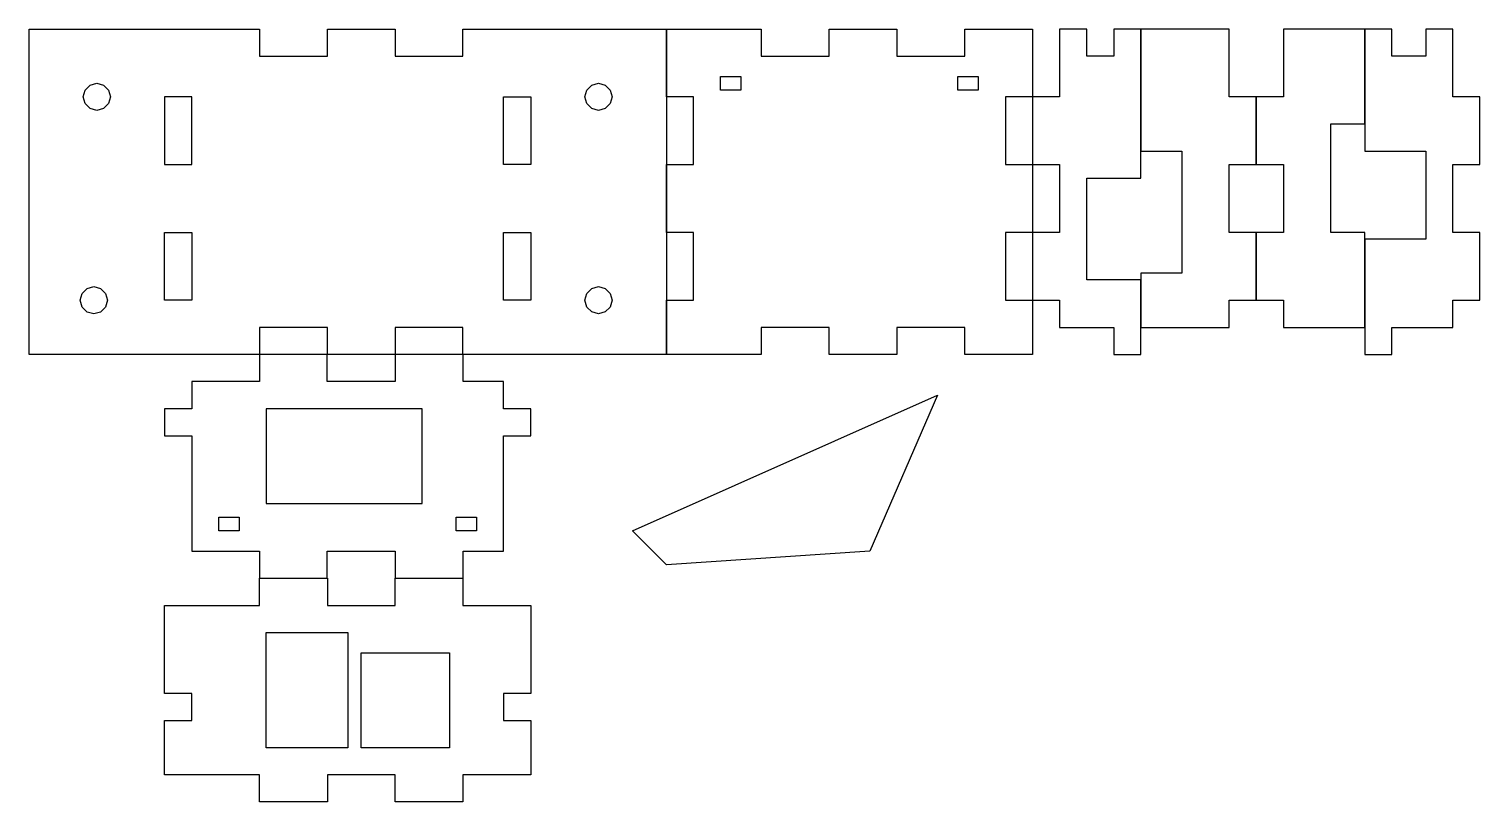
# Model space of a CAD drawing. Extents: x 26 to 240, y 90 to 204.
import ezdxf

# ---------------------------------------------------------------- set-up
doc = ezdxf.new("R2010")
doc.units = 0
doc.layers.add('Layer 1', color=7, linetype='CONTINUOUS')

msp = doc.modelspace()

# ---------------------------------------------------------------- linework, layer by layer
at = {"layer": 'Layer 1', "color": 4}
for p, q in [((26.004762, 204.00001), (59.997422, 203.99793)), ((26.004762, 155.999665), (26.004762, 204.00001)), ((26.004762, 204.00001), (26.004762, 204.00001)), ((59.997422, 203.99793), (59.997422, 199.999654)), ((70.001189, 199.999654), (70.001189, 203.99793)), ((70.001189, 203.99793), (80.00496, 203.99793)), ((80.00496, 203.99793), (80.00496, 199.999654)), ((90.000001, 199.999654), (90.00873, 203.99793)), ((90.00873, 203.99793), (120.004019, 203.99793)), ((120.004019, 203.99793), (120.004019, 155.999665)), ((120.004019, 203.99793), (133.991124, 203.99793)), ((120.004019, 199.999654), (120.004019, 203.99793)), ((120.004019, 203.99793), (120.004019, 203.99793)), ((133.991124, 203.99793), (133.991124, 199.999654)), ((144, 199.999654), (143.995913, 203.99793)), ((143.995913, 203.99793), (154.000702, 203.99793)), ((154.000702, 203.99793), (154.000702, 199.999654)), ((163.996582, 199.999654), (163.996582, 204.00001)), ((163.996582, 204.00001), (174.001371, 203.99793)), ((174.001371, 203.99793), (174.001371, 194.00205)), ((178.002847, 204.00034), (178.002847, 193.99909)), ((181.998056, 204.00034), (178.002847, 204.00034)), ((178.002847, 204.00034), (178.002847, 204.00034)), ((181.998056, 199.996312), (181.998056, 204.00034)), ((189.997292, 204.00034), (186.002083, 204.00034)), ((186.002083, 204.00034), (186.002083, 199.996312)), ((189.997292, 181.995826), (189.997292, 204.00034)), ((189.997292, 204.00034), (190.000001, 186.000009)), ((203.005972, 204.00034), (189.997292, 204.00034)), ((189.997292, 204.00034), (189.997292, 204.00034)), ((203.005972, 193.99909), (203.005972, 204.00034)), ((210.996389, 204.00034), (210.996389, 193.99909)), ((222.999653, 204.00034), (210.996389, 204.00034)), ((210.996389, 204.00034), (210.996389, 204.00034)), ((223.000784, 190.000009), (222.999653, 204.00034)), ((222.999653, 204.00034), (222.999653, 185.999854)), ((227.003681, 204.00034), (222.999653, 204.00034)), ((222.999653, 204.00034), (222.999653, 204.00034)), ((227.003681, 199.996312), (227.003681, 204.00034)), ((235.990694, 204.00034), (232.004306, 204.00034)), ((232.004306, 204.00034), (232.004306, 199.996312)), ((235.990694, 193.99909), (235.990694, 204.00034)), ((59.997422, 199.999654), (70.001189, 199.999654)), ((80.00496, 199.999654), (90.000001, 199.999654)), ((120.004019, 194.00205), (120.004019, 199.999654)), ((133.991124, 199.999654), (144, 199.999654)), ((154.000702, 199.999654), (163.996582, 199.999654)), ((186.002083, 199.996312), (181.998056, 199.996312)), ((232.004306, 199.996312), (227.003681, 199.996312)), ((128.000001, 197.00001), (131, 197.00001)), ((128.000001, 195.000008), (128.000001, 197.00001)), ((128.000001, 197.00001), (128.000001, 197.00001)), ((131, 197.00001), (131, 195.000008)), ((163.000001, 197.00001), (166.000001, 197.00001)), ((163.000001, 195.000008), (163.000001, 197.00001)), ((163.000001, 197.00001), (163.000001, 197.00001)), ((166.000001, 197.00001), (166.000001, 195.000008)), ((34.000739, 194.002052), (34.261217, 195.005827)), ((34.261217, 195.005827), (34.999774, 195.733599)), ((34.999774, 195.733599), (35.999083, 196.009677)), ((35.999083, 196.009677), (36.998392, 195.733599)), ((36.998392, 195.733599), (37.736948, 195.005827)), ((37.736948, 195.005827), (37.997426, 194.002052)), ((107.99903, 194.002052), (108.259508, 195.005827)), ((108.259508, 195.005827), (108.998064, 195.733599)), ((108.998064, 195.733599), (109.997373, 196.009677)), ((109.997373, 196.009677), (110.996682, 195.733599)), ((110.996682, 195.733599), (111.735239, 195.005827)), ((111.735239, 195.005827), (111.995717, 194.002052)), ((131, 195.000008), (128.000001, 195.000008)), ((166.000001, 195.000008), (163.000001, 195.000008)), ((34.261217, 192.998277), (34.000739, 194.002052)), ((34.999774, 192.270505), (34.261217, 192.998277)), ((37.736948, 192.998277), (36.998392, 192.270505)), ((37.997426, 194.002052), (37.736948, 192.998277)), ((37.997426, 194.002052), (37.997426, 194.002052)), ((49.997219, 194.00205), (46.000001, 194.00205)), ((46.000001, 194.00205), (46.001539, 183.997261)), ((49.997219, 183.997261), (49.997219, 194.00205)), ((96.003214, 194.00205), (99.999902, 194.00205)), ((96.003214, 183.997261), (96.003214, 194.00205)), ((96.003214, 194.00205), (96.003214, 194.00205)), ((99.999902, 194.00205), (99.999902, 184.00001)), ((108.259508, 192.998277), (107.99903, 194.002052)), ((108.998064, 192.270505), (108.259508, 192.998277)), ((111.735239, 192.998277), (110.996682, 192.270505)), ((111.995717, 194.002052), (111.735239, 192.998277)), ((111.995717, 194.002052), (111.995717, 194.002052)), ((124.001389, 194.00001), (120.004019, 194.00205)), ((124.001389, 183.997261), (124.001389, 194.00001)), ((174.001371, 194.00205), (170.001238, 194.00205)), ((170.001238, 194.00205), (170.001238, 183.997261)), ((178.002847, 193.99909), (173.998819, 193.99909)), ((173.998819, 193.99909), (173.998819, 183.99784)), ((207.001181, 193.99909), (203.005972, 193.99909)), ((207.001181, 183.99784), (207.001181, 193.99909)), ((210.996389, 193.99909), (207.001181, 193.99909)), ((207.001181, 193.99909), (207.001181, 183.99784)), ((239.994722, 193.99909), (235.990694, 193.99909)), ((239.994722, 183.99784), (239.994722, 193.99909)), ((35.999083, 191.994427), (34.999774, 192.270505)), ((36.998392, 192.270505), (35.999083, 191.994427)), ((109.997373, 191.994427), (108.998064, 192.270505)), ((110.996682, 192.270505), (109.997373, 191.994427)), ((217.999028, 173.99659), (217.999999, 190.000009)), ((217.999999, 190.000009), (223.000784, 190.000009)), ((190.000001, 186.000009), (196, 186.000009)), ((196, 186.000009), (196.003333, 167.999368)), ((222.999653, 185.999854), (231.986667, 185.999854)), ((231.986667, 185.999854), (232.004306, 172.999993)), ((46.001539, 183.997261), (49.997219, 183.997261)), ((46.001539, 183.997261), (46.001539, 183.997261)), ((99.999902, 184.00001), (96.003214, 183.997261)), ((120, 173.995049), (120.004019, 183.997261)), ((120.004019, 183.997261), (124.001389, 183.997261)), ((170.001238, 183.997261), (174.001371, 183.997261)), ((173.998819, 183.99784), (178.002847, 183.99784)), ((174.001371, 183.997261), (173.999999, 173.995049)), ((178.002847, 183.99784), (178.002847, 173.99659)), ((181.998056, 167.00277), (182.006875, 181.995826)), ((182.006875, 181.995826), (189.997292, 181.995826)), ((203.005972, 173.99659), (203.005972, 183.99784)), ((203.005972, 183.99784), (207.001181, 183.99784)), ((207.001181, 183.99784), (210.996389, 183.99784)), ((210.996389, 183.99784), (210.996389, 173.99659)), ((235.990694, 173.99659), (235.990694, 183.99784)), ((235.990694, 183.99784), (239.994722, 183.99784)), ((46.000001, 173.995049), (49.997219, 173.995049)), ((46.001539, 164.000011), (46.000001, 173.995049)), ((46.000001, 173.995049), (46.000001, 173.995049)), ((49.997219, 173.995049), (49.997219, 163.997578)), ((96.003214, 173.995049), (99.999902, 173.995049)), ((96.003214, 163.997578), (96.003214, 173.995049)), ((96.003214, 173.995049), (96.003214, 173.995049)), ((99.999902, 173.995049), (99.999902, 163.997578)), ((124.001389, 173.995049), (120, 173.995049)), ((124.001389, 163.997578), (124.001389, 173.995049)), ((173.999999, 173.995049), (169.999999, 173.995049)), ((169.999999, 173.995049), (170.001238, 163.997578)), ((178.002847, 173.99659), (173.998819, 173.99659)), ((173.998819, 173.99659), (173.998819, 163.99534)), ((207.001181, 173.99659), (203.005972, 173.99659)), ((210.996389, 173.99659), (206.974722, 173.99659)), ((206.974722, 173.99659), (207.001181, 163.99534)), ((207.001181, 163.99534), (207.001181, 173.99659)), ((222.999653, 173.99659), (217.999028, 173.99659)), ((222.999653, 160.000132), (222.999653, 173.99659)), ((239.994722, 174.005409), (235.990694, 173.99659)), ((239.994722, 163.99534), (239.994722, 174.005409)), ((232.004306, 172.999993), (222.999653, 172.999993)), ((222.999653, 172.999993), (222.999653, 156.004923)), ((189.997292, 167.00277), (181.998056, 167.00277)), ((196.003333, 167.999368), (189.997292, 167.999368)), ((189.997292, 167.999368), (189.997292, 160.000132)), ((189.997292, 155.996104), (189.997292, 167.00277)), ((33.566323, 163.996593), (33.826801, 165.000368)), ((33.826801, 165.000368), (34.565358, 165.72814)), ((34.565358, 165.72814), (35.564667, 166.004218)), ((35.564667, 166.004218), (36.563975, 165.72814)), ((36.563975, 165.72814), (37.302532, 165.000368)), ((37.302532, 165.000368), (37.56301, 163.996593)), ((107.99903, 163.997581), (108.259508, 165.001355)), ((108.259508, 165.001355), (108.998064, 165.729127)), ((108.998064, 165.729127), (109.997373, 166.005206)), ((109.997373, 166.005206), (110.996682, 165.729127)), ((110.996682, 165.729127), (111.735239, 165.001355)), ((111.735239, 165.001355), (111.995717, 163.997581)), ((33.826801, 162.992818), (33.566323, 163.996593)), ((34.565358, 162.265046), (33.826801, 162.992818)), ((37.302532, 162.992818), (36.563975, 162.265046)), ((37.56301, 163.996593), (37.302532, 162.992818)), ((37.56301, 163.996593), (37.56301, 163.996593)), ((49.997219, 163.997578), (46.001539, 164.000011)), ((99.999902, 163.997578), (96.003214, 163.997578)), ((108.259508, 162.993806), (107.99903, 163.997581)), ((108.998064, 162.266034), (108.259508, 162.993806)), ((111.735239, 162.993806), (110.996682, 162.266034)), ((111.995717, 163.997581), (111.735239, 162.993806)), ((111.995717, 163.997581), (111.995717, 163.997581)), ((120.004019, 155.999665), (120, 163.997578)), ((120, 163.997578), (124.001389, 163.997578)), ((170.001238, 163.997578), (174.001371, 163.997578)), ((173.998819, 163.99534), (178.002847, 163.99534)), ((174.001371, 163.997578), (174.001371, 155.999665)), ((178.002847, 163.99534), (178.002847, 160.000132)), ((202.997153, 160.000132), (203.005972, 163.99534)), ((203.005972, 163.99534), (207.001181, 163.99534)), ((207.001181, 163.99534), (210.996389, 163.99534)), ((210.996389, 163.99534), (210.996389, 160.000132)), ((235.990694, 160.000132), (235.990694, 163.99534)), ((235.990694, 163.99534), (239.994722, 163.99534)), ((35.564667, 161.988968), (34.565358, 162.265046)), ((36.563975, 162.265046), (35.564667, 161.988968)), ((109.997373, 161.989956), (108.998064, 162.266034)), ((110.996682, 162.266034), (109.997373, 161.989956)), ((70.001189, 159.997329), (59.997422, 159.997329)), ((59.997422, 159.997329), (59.997422, 155.999665)), ((70.001189, 155.999665), (70.001189, 159.997329)), ((90.00873, 159.997329), (80.00496, 159.997329)), ((80.00496, 159.997329), (80.00496, 155.999665)), ((90.00873, 155.999665), (90.00873, 159.997329)), ((143.995913, 159.997329), (133.991124, 159.997329)), ((133.991124, 159.997329), (133.991124, 156.00001)), ((143.995913, 155.999665), (143.995913, 159.997329)), ((163.996582, 160.00001), (154.000702, 159.997329)), ((154.000702, 159.997329), (154.000702, 155.999665)), ((163.996582, 155.999665), (163.996582, 160.00001)), ((178.002847, 160.000132), (186.002083, 160.000132)), ((186.002083, 160.000132), (186.002083, 155.996104)), ((189.997292, 160.000132), (202.997153, 160.000132)), ((210.996389, 160.000132), (222.999653, 160.000132)), ((226.994861, 156.004923), (226.994861, 160.000132)), ((226.994861, 160.000132), (235.990694, 160.000132)), ((59.997422, 155.999665), (26.004762, 155.999665)), ((59.998681, 155.996104), (59.998681, 152.000895)), ((69.999931, 155.996104), (59.998681, 155.996104)), ((59.998681, 155.996104), (59.998681, 155.996104)), ((69.999931, 152.000895), (69.999931, 155.996104)), ((80.00496, 155.999665), (70.001189, 155.999665)), ((90.01125, 155.996104), (80.001181, 155.996104)), ((80.001181, 155.996104), (80.001181, 152.000895)), ((120.004019, 155.999665), (90.00873, 155.999665)), ((90.01125, 152.000895), (90.01125, 155.996104)), ((133.991124, 156.00001), (120.004019, 155.999665)), ((154.000702, 155.999665), (143.995913, 155.999665)), ((174.001371, 155.999665), (163.996582, 155.999665)), ((186.002083, 155.996104), (189.997292, 155.996104)), ((222.999653, 156.004923), (226.994861, 156.004923)), ((59.998681, 152.000895), (49.997431, 152.000895)), ((49.997431, 152.000895), (49.997431, 147.996868)), ((80.001181, 152.000895), (69.999931, 152.000895)), ((95.999653, 152.000895), (90.01125, 152.000895)), ((95.999653, 147.996868), (95.999653, 152.000895)), ((114.999999, 130.000011), (159.999999, 150.00001)), ((159.999999, 150.00001), (149.999999, 126.995798)), ((49.997431, 147.996868), (46.002222, 147.996868)), ((46.002222, 147.996868), (46.002222, 144.001659)), ((60.999999, 148.000009), (60.999999, 134.000009)), ((84.000001, 148.000009), (60.999999, 148.000009)), ((60.999999, 148.000009), (60.999999, 148.000009)), ((84.000001, 134.000009), (84.000001, 148.000009)), ((100.003681, 147.996868), (95.999653, 147.996868)), ((100.003681, 144.001659), (100.003681, 147.996868)), ((46.002222, 144.001659), (49.997431, 144.001659)), ((49.997431, 144.001659), (49.997431, 126.99777)), ((95.999653, 126.99777), (95.999653, 144.001659)), ((95.999653, 144.001659), (100.003681, 144.001659)), ((60.999999, 134.000009), (84.000001, 134.000009)), ((53.999999, 132.000013), (56.999999, 132.000013)), ((53.999999, 130.000011), (53.999999, 132.000013)), ((53.999999, 132.000013), (53.999999, 132.000013)), ((56.999999, 132.000013), (56.999999, 130.000011)), ((89, 132.000013), (91.999999, 132.000013)), ((89, 130.000011), (89, 132.000013)), ((89, 132.000013), (89, 132.000013)), ((91.999999, 132.000013), (91.999999, 130.000011)), ((56.999999, 130.000011), (53.999999, 130.000011)), ((91.999999, 130.000011), (89, 130.000011)), ((120.004019, 125.00001), (114.999999, 130.000011)), ((114.999999, 130.000011), (114.999999, 130.000011)), ((49.997431, 126.99777), (59.998681, 126.99777)), ((59.998681, 126.99777), (59.998681, 122.993743)), ((69.999931, 122.993743), (69.999931, 126.99777)), ((69.999931, 126.99777), (80.001181, 126.99777)), ((80.001181, 126.99777), (80.001181, 122.993743)), ((90.01125, 122.993743), (90.01125, 126.99777)), ((90.01125, 126.99777), (95.999653, 126.99777)), ((149.999999, 126.995798), (120.004019, 125.00001)), ((59.997422, 119.000874), (59.997422, 122.995981)), ((59.997422, 122.995981), (70.001189, 122.995981)), ((59.998681, 122.993743), (69.999931, 122.993743)), ((70.001189, 122.995981), (70.001189, 119.000874)), ((80.001181, 122.993743), (90.01125, 122.993743)), ((80.00496, 119.000874), (80.00496, 122.995981)), ((80.00496, 122.995981), (90.00873, 122.995981)), ((90.00873, 122.995981), (90.00873, 119.000874)), ((46.001539, 106.000011), (46.000001, 119.000874)), ((46.000001, 119.000874), (59.997422, 119.000874)), ((70.001189, 119.000874), (80.00496, 119.000874)), ((70.001189, 119.000874), (70.001189, 119.000874)), ((90.00873, 119.000874), (99.999902, 119.000874)), ((99.999902, 119.000874), (99.999902, 106.004447)), ((60.999999, 98.00001), (60.999999, 115.00001)), ((60.999999, 115.00001), (73.000001, 115.00001)), ((73.000001, 115.00001), (73.000001, 98.00001)), ((75, 98.00001), (75, 112.00001)), ((75, 112.00001), (87.999999, 112.00001)), ((87.999999, 112.00001), (87.999999, 97.997052)), ((49.997219, 106.004447), (46.001539, 106.000011)), ((49.997219, 102.00075), (49.997219, 106.004447)), ((99.999902, 106.004447), (96.003214, 106.004447)), ((96.003214, 106.004447), (96.003214, 102.00075)), ((46.001539, 93.997647), (46.001539, 102.00075)), ((46.001539, 102.00075), (49.997219, 102.00075)), ((96.003214, 102.00075), (99.999902, 102.00075)), ((99.999902, 102.00075), (99.999902, 93.997647)), ((73.000001, 98.00001), (60.999999, 98.00001)), ((60.999999, 98.00001), (60.999999, 98.00001)), ((87.999999, 97.997052), (75, 98.00001)), ((75, 98.00001), (75, 98.00001)), ((59.997422, 93.997647), (46.001539, 93.997647)), ((59.997422, 90.002439), (59.997422, 93.997647)), ((80.00496, 93.997647), (70.001189, 93.997647)), ((70.001189, 93.997647), (70.001189, 90.002439)), ((80.00496, 90.002439), (80.00496, 93.997647)), ((99.999902, 93.997647), (90.00873, 93.997647)), ((90.00873, 93.997647), (90.00873, 90.002439)), ((70.001189, 90.002439), (59.997422, 90.002439)), ((90.00873, 90.002439), (80.00496, 90.002439))]:
    msp.add_line(p, q, dxfattribs=at)

doc.saveas('drawing.dxf')
